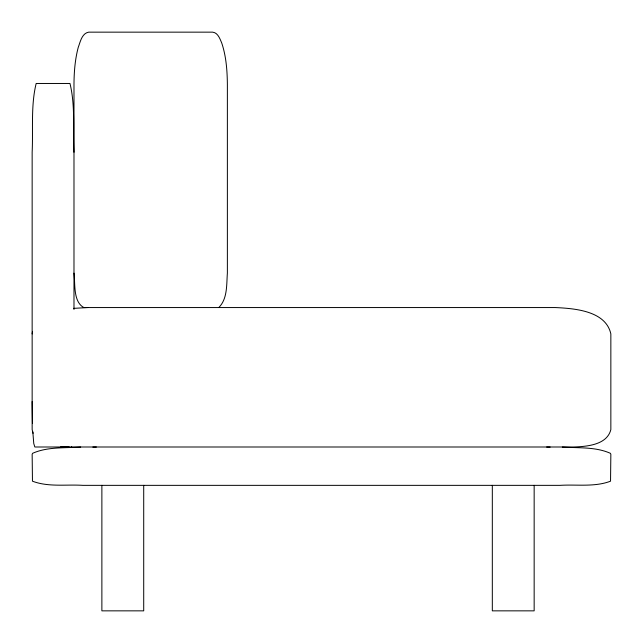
<?xml version="1.0" encoding="UTF-8"?>
<svg xmlns="http://www.w3.org/2000/svg" width="643" height="643" viewBox="0 0 643 643"><rect width="100%" height="100%" fill="white"/><g stroke="black" fill="none" stroke-linecap="round" stroke-linejoin="round"><path stroke-width="0.96" d="M32.15 333.934L32.504 331.354M71.293 446.998L71.711 446.612M219.038 307.258C227.606 298.601 226.497 284.471 227.373 273.13L227.373 84.249C227.212 70.336 226.175 56.19 221.698 42.912C219.898 38.765 217.897 32.68 212.632 32.15L88.726 32.15C81.878 33.275 80.271 41.948 78.237 47.413C75.046 59.405 74.074 71.871 73.985 84.249L73.985 309.444M73.599 308.367L87.769 307.555M80.672 447.062C64.71 448.163 47.478 446.668 32.616 453.307L32.15 454.255L32.455 481.181C48.321 487.273 66.325 484.283 82.923 485.352L560.077 485.352C576.675 484.283 594.679 487.273 610.545 481.181L610.85 454.255L610.384 453.307C595.522 446.668 578.29 448.163 562.328 447.062M92.841 447.062L96.378 447.03M546.622 447.03L550.159 447.062M69.323 446.998L60.812 446.588M33.074 433.334L32.15 429.572L32.15 152.238C33.227 129.516 30.735 105.46 36.169 83.469L69.966 83.469C75.392 105.46 72.908 129.516 73.985 152.238M32.825 431.903L33.766 443.541L34.835 446.998L573.677 446.998C586.93 446.547 607.088 444.948 610.85 429.572L610.85 333.934C605.802 310.802 574.673 308.455 555.23 307.555L83.839 307.555C72.964 301.696 75.36 283.732 73.985 273.13M32.471 423.391L32.15 401.562M534.156 485.352L534.156 610.85L492.321 610.85L492.321 485.352M143.71 485.352L143.71 610.85L101.875 610.85L101.875 485.352"/></g></svg>
